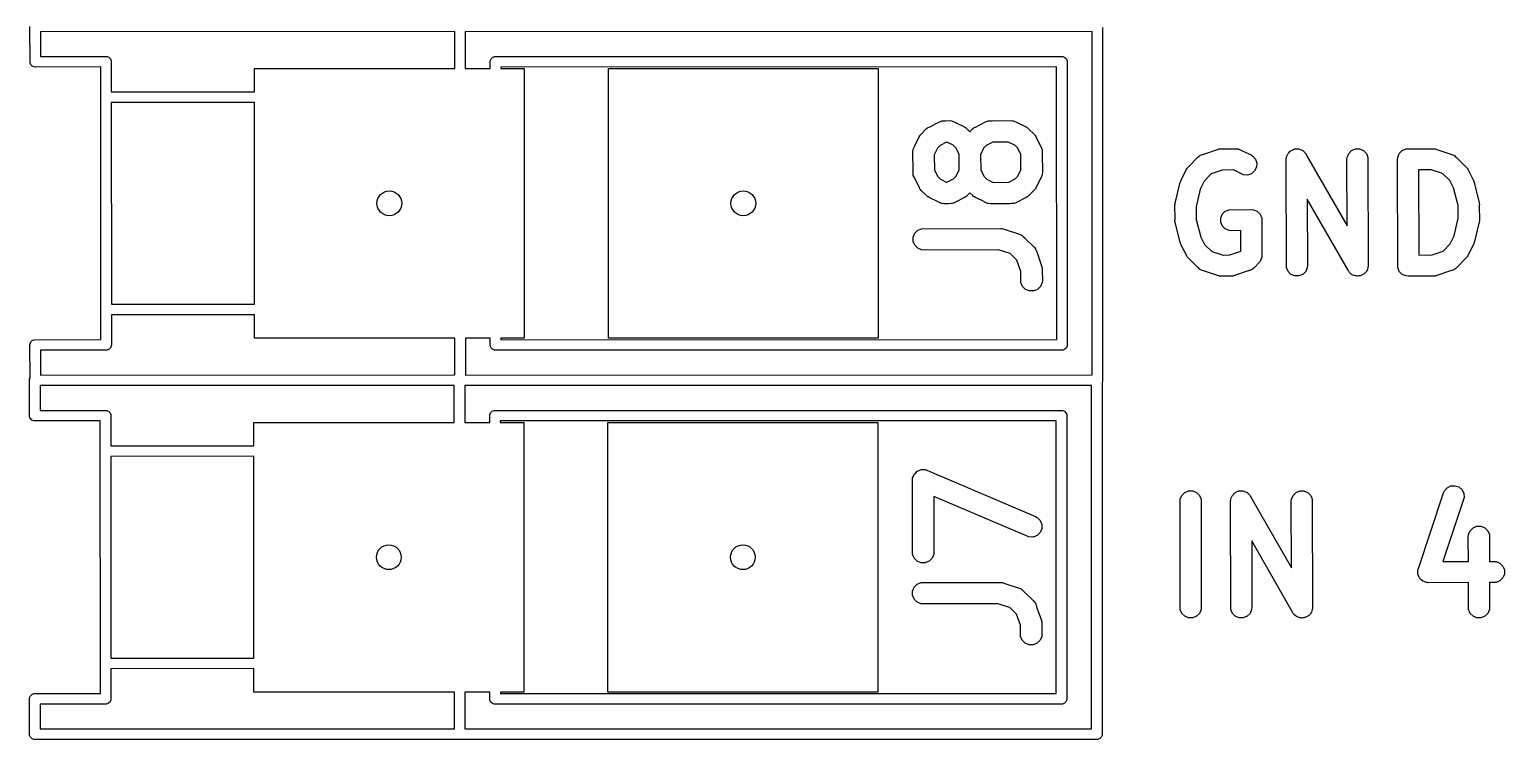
# Model space of a CAD drawing. Extents: x 3.97 to 5.71, y -4.69 to -2.99.
# Drawn here: x 3.966 to 4.786, y -4.235 to -3.84 of the extents above; entities that cross this region are included whole.
import ezdxf

# ---------------------------------------------------------------- set-up
doc = ezdxf.new("R2010")
doc.units = 0
doc.header["$MEASUREMENT"] = 0
doc.layers.add('BLACK', color=7, linetype='CONTINUOUS')

msp = doc.modelspace()

# ---------------------------------------------------------------- linework, layer by layer
at = {"layer": 'BLACK', "linetype": 'CONTINUOUS'}
for p, q in [((3.96651, -3.85899), (3.96645, -3.83872)), ((4.20267, -3.84162), (3.97231, -3.84168)), ((3.97231, -3.84168), (3.97235, -3.85551)), ((4.20268, -3.86215), (4.20267, -3.84162)), ((4.55701, -3.84162), (4.20852, -3.84168)), ((4.20852, -3.84168), (4.20853, -3.86215)), ((4.55706, -4.03262), (4.55701, -3.84162)), ((4.56285, -3.8393), (4.56291, -4.03558)), ((3.96695, -3.86005), (3.96651, -3.85899)), ((3.96777, -3.86086), (3.96695, -3.86005)), ((3.96883, -3.86131), (3.96777, -3.86086)), ((3.96941, -3.86136), (3.96883, -3.86131)), ((4.00582, -3.86131), (3.96941, -3.86136)), ((3.97235, -3.85551), (4.00878, -3.85546)), ((4.00588, -4.01294), (4.00582, -3.86131)), ((4.00878, -3.85546), (4.00935, -3.85551)), ((4.00935, -3.85551), (4.01042, -3.85595)), ((4.01042, -3.85595), (4.01123, -3.85677)), ((4.01123, -3.85677), (4.01167, -3.85783)), ((4.01167, -3.85783), (4.01168, -3.8752)), ((4.09126, -3.87516), (4.09126, -3.86215)), ((4.09126, -3.86215), (4.20268, -3.86215)), ((4.20853, -3.86215), (4.22236, -3.86215)), ((4.22236, -3.85841), (4.22242, -3.85783)), ((4.22236, -3.86215), (4.22236, -3.85841)), ((4.22242, -3.85783), (4.22286, -3.85677)), ((4.22286, -3.85677), (4.22367, -3.85595)), ((4.22367, -3.85595), (4.22474, -3.85551)), ((4.22474, -3.85551), (4.54028, -3.85546)), ((4.53732, -3.86131), (4.22821, -3.86136)), ((4.22821, -3.86136), (4.22821, -3.86215)), ((4.22821, -3.86215), (4.24126, -3.86215)), ((4.24126, -3.86215), (4.24126, -4.01215)), ((4.28811, -4.01215), (4.28811, -3.86215)), ((4.28811, -3.86215), (4.43811, -3.86215)), ((4.43811, -3.86215), (4.43811, -4.01215)), ((4.53738, -4.01294), (4.53732, -3.86131)), ((4.54028, -3.85546), (4.54085, -3.85551)), ((4.54085, -3.85551), (4.54192, -3.85595)), ((4.54192, -3.85595), (4.54273, -3.85677)), ((4.54273, -3.85677), (4.54317, -3.85783)), ((4.54317, -3.85783), (4.54323, -4.01589)), ((4.01168, -3.8752), (4.09126, -3.87516)), ((4.09126, -3.88101), (4.01168, -3.88105)), ((4.01168, -3.88105), (4.01172, -3.99331)), ((4.09126, -3.99327), (4.09126, -3.88101)), ((4.46486, -3.89576), (4.46532, -3.89539)), ((4.46532, -3.89539), (4.46543, -3.89527)), ((4.46543, -3.89527), (4.46554, -3.89521)), ((4.46554, -3.89521), (4.46577, -3.89502)), ((4.46577, -3.89502), (4.46643, -3.89474)), ((4.46643, -3.89474), (4.47213, -3.89178)), ((4.47213, -3.89178), (4.47323, -3.89136)), ((4.47323, -3.89136), (4.47345, -3.89135)), ((4.47345, -3.89135), (4.47365, -3.89126)), ((4.47365, -3.89126), (4.47526, -3.89122)), ((4.47526, -3.89122), (4.47557, -3.8912)), ((4.47557, -3.8912), (4.4756, -3.89121)), ((4.4756, -3.89121), (4.47768, -3.89115)), ((4.47768, -3.89115), (4.47885, -3.89126)), ((4.47885, -3.89126), (4.47904, -3.89135)), ((4.47904, -3.89135), (4.47926, -3.89136)), ((4.47926, -3.89136), (4.48036, -3.89189)), ((4.48036, -3.89189), (4.48101, -3.89216)), ((4.48101, -3.89216), (4.48109, -3.89224)), ((4.48109, -3.89224), (4.48607, -3.89464)), ((4.48607, -3.89464), (4.48658, -3.89496)), ((4.48658, -3.89496), (4.48672, -3.89502)), ((4.48672, -3.89502), (4.48682, -3.89511)), ((4.48682, -3.89511), (4.48707, -3.89527)), ((4.48707, -3.89527), (4.48748, -3.89575)), ((4.49058, -3.89576), (4.49104, -3.89539)), ((4.49104, -3.89539), (4.49114, -3.89527)), ((4.49114, -3.89527), (4.49125, -3.89521)), ((4.49125, -3.89521), (4.49148, -3.89502)), ((4.49148, -3.89502), (4.49215, -3.89474)), ((4.49215, -3.89474), (4.49785, -3.89178)), ((4.49785, -3.89178), (4.49895, -3.89136)), ((4.49895, -3.89136), (4.49916, -3.89135)), ((4.49916, -3.89135), (4.49936, -3.89126)), ((4.49936, -3.89126), (4.50047, -3.89125)), ((4.50047, -3.89125), (4.50128, -3.8912)), ((4.50128, -3.8912), (4.50143, -3.89125)), ((4.50143, -3.89125), (4.51196, -3.89115)), ((4.51196, -3.89115), (4.51313, -3.89126)), ((4.51313, -3.89126), (4.51333, -3.89135)), ((4.51333, -3.89135), (4.51355, -3.89136)), ((4.51355, -3.89136), (4.51465, -3.89189)), ((4.51465, -3.89189), (4.51529, -3.89216)), ((4.51529, -3.89216), (4.51538, -3.89224)), ((4.51538, -3.89224), (4.52036, -3.89464)), ((4.52036, -3.89464), (4.52086, -3.89496)), ((4.52086, -3.89496), (4.52101, -3.89502)), ((4.52101, -3.89502), (4.5211, -3.89511)), ((4.5211, -3.89511), (4.52135, -3.89527)), ((4.52135, -3.89527), (4.52177, -3.89575)), ((4.45848, -3.90516), (4.46088, -3.90018)), ((4.46088, -3.90018), (4.4612, -3.89968)), ((4.4612, -3.89968), (4.46126, -3.89953)), ((4.46126, -3.89953), (4.46135, -3.89943)), ((4.46135, -3.89943), (4.46151, -3.89919)), ((4.46151, -3.89919), (4.46199, -3.89877)), ((4.46199, -3.89877), (4.46486, -3.89576)), ((4.47614, -3.90311), (4.4725, -3.905)), ((4.47622, -3.90311), (4.47614, -3.90311)), ((4.47971, -3.90478), (4.47622, -3.90311)), ((4.48748, -3.89575), (4.48911, -3.8973)), ((4.48911, -3.8973), (4.49058, -3.89576)), ((4.50181, -3.90314), (4.49822, -3.905)), ((4.51041, -3.90306), (4.50181, -3.90314)), ((4.51399, -3.90478), (4.51041, -3.90306)), ((4.52177, -3.89575), (4.52477, -3.89862)), ((4.52477, -3.89862), (4.52515, -3.89908)), ((4.52515, -3.89908), (4.52527, -3.89919)), ((4.52527, -3.89919), (4.52533, -3.8993)), ((4.52533, -3.8993), (4.52552, -3.89953)), ((4.52552, -3.89953), (4.5258, -3.90019)), ((4.5258, -3.90019), (4.52876, -3.90589)), ((4.45739, -3.90858), (4.4575, -3.90741)), ((4.45749, -3.91911), (4.45739, -3.90858)), ((4.4575, -3.90741), (4.45759, -3.90721)), ((4.45759, -3.90721), (4.4576, -3.90699)), ((4.4576, -3.90699), (4.45813, -3.90589)), ((4.45813, -3.90589), (4.4584, -3.90524)), ((4.4584, -3.90524), (4.45848, -3.90516)), ((4.47102, -3.90655), (4.4693, -3.91013)), ((4.4693, -3.91013), (4.46938, -3.91873)), ((4.4725, -3.905), (4.47102, -3.90655)), ((4.48125, -3.90626), (4.47971, -3.90478)), ((4.48312, -3.90985), (4.48125, -3.90626)), ((4.48319, -3.91845), (4.48312, -3.90985)), ((4.49674, -3.90655), (4.49501, -3.91013)), ((4.49501, -3.91013), (4.49509, -3.91873)), ((4.49822, -3.905), (4.49674, -3.90655)), ((4.51554, -3.90626), (4.51399, -3.90478)), ((4.5174, -3.90985), (4.51554, -3.90626)), ((4.51748, -3.91845), (4.5174, -3.90985)), ((4.52876, -3.90589), (4.52918, -3.90699)), ((4.52918, -3.90699), (4.52919, -3.90721)), ((4.52919, -3.90721), (4.52927, -3.90741)), ((4.52927, -3.90741), (4.52928, -3.90851)), ((4.52928, -3.90851), (4.52934, -3.90933)), ((4.52934, -3.90933), (4.52929, -3.90948)), ((4.52929, -3.90948), (4.52939, -3.92001)), ((4.61054, -3.91705), (4.61609, -3.91136)), ((4.61609, -3.91136), (4.61699, -3.91063)), ((4.61699, -3.91063), (4.61718, -3.91055)), ((4.61718, -3.91055), (4.61734, -3.91041)), ((4.61734, -3.91041), (4.61841, -3.91004)), ((4.61841, -3.91004), (4.61912, -3.90975)), ((4.61912, -3.90975), (4.61926, -3.90975)), ((4.61926, -3.90975), (4.62684, -3.90712)), ((4.62684, -3.90712), (4.62741, -3.90699)), ((4.62741, -3.90699), (4.62755, -3.90693)), ((4.62755, -3.90693), (4.62768, -3.90693)), ((4.62768, -3.90693), (4.62797, -3.90687)), ((4.62797, -3.90687), (4.62872, -3.90692)), ((4.62872, -3.90692), (4.63714, -3.90682)), ((4.63714, -3.90682), (4.63829, -3.90693)), ((4.63829, -3.90693), (4.63849, -3.90702)), ((4.63849, -3.90702), (4.6387, -3.90703)), ((4.6387, -3.90703), (4.63979, -3.90755)), ((4.63979, -3.90755), (4.64042, -3.90782)), ((4.64042, -3.90782), (4.6405, -3.9079)), ((4.6405, -3.9079), (4.64541, -3.91026)), ((4.64541, -3.91026), (4.64639, -3.91087)), ((4.64639, -3.91087), (4.6479, -3.91261)), ((4.66504, -3.91216), (4.66509, -3.91157)), ((4.66509, -3.91157), (4.66539, -3.91085)), ((4.66539, -3.91085), (4.6656, -3.91009)), ((4.6656, -3.91009), (4.66583, -3.90979)), ((4.66583, -3.90979), (4.66598, -3.90945)), ((4.66598, -3.90945), (4.66653, -3.90889)), ((4.66653, -3.90889), (4.66701, -3.90827)), ((4.66701, -3.90827), (4.66734, -3.90808)), ((4.66734, -3.90808), (4.66761, -3.90782)), ((4.66761, -3.90782), (4.66833, -3.90752)), ((4.66833, -3.90752), (4.66901, -3.90713)), ((4.66901, -3.90713), (4.66939, -3.90708)), ((4.66939, -3.90708), (4.66973, -3.90693)), ((4.66973, -3.90693), (4.67052, -3.90693)), ((4.67052, -3.90693), (4.6713, -3.90684)), ((4.6713, -3.90684), (4.67166, -3.90693)), ((4.67166, -3.90693), (4.67204, -3.90693)), ((4.67204, -3.90693), (4.67276, -3.90723)), ((4.67276, -3.90723), (4.67352, -3.90744)), ((4.67352, -3.90744), (4.67382, -3.90767)), ((4.67382, -3.90767), (4.67417, -3.90782)), ((4.67417, -3.90782), (4.67472, -3.90837)), ((4.67472, -3.90837), (4.67534, -3.90885)), ((4.67534, -3.90885), (4.67553, -3.90918)), ((4.67553, -3.90918), (4.6758, -3.90945)), ((4.6758, -3.90945), (4.67609, -3.91015)), ((4.67609, -3.91015), (4.6988, -3.94974)), ((4.69873, -3.91273), (4.69884, -3.91157)), ((4.69884, -3.91157), (4.69972, -3.90945)), ((4.69972, -3.90945), (4.70135, -3.90782)), ((4.70135, -3.90782), (4.70348, -3.90693)), ((4.70348, -3.90693), (4.70578, -3.90693)), ((4.70578, -3.90693), (4.70791, -3.90782)), ((4.70791, -3.90782), (4.70954, -3.90945)), ((4.70954, -3.90945), (4.71042, -3.91157)), ((4.71042, -3.91157), (4.71054, -3.97178)), ((4.72685, -3.91273), (4.72696, -3.91157)), ((4.72696, -3.91157), (4.72784, -3.90945)), ((4.72784, -3.90945), (4.72947, -3.90782)), ((4.72947, -3.90782), (4.7316, -3.90693)), ((4.7316, -3.90693), (4.74681, -3.90682)), ((4.74681, -3.90682), (4.7474, -3.90688)), ((4.7474, -3.90688), (4.74755, -3.90687)), ((4.74755, -3.90687), (4.74767, -3.90691)), ((4.74767, -3.90691), (4.74797, -3.90693)), ((4.74797, -3.90693), (4.74867, -3.90722)), ((4.74867, -3.90722), (4.75712, -3.90994)), ((4.75712, -3.90994), (4.75818, -3.91041)), ((4.75818, -3.91041), (4.75834, -3.91055)), ((4.75834, -3.91055), (4.75853, -3.91063)), ((4.75853, -3.91063), (4.75935, -3.91143)), ((4.75935, -3.91143), (4.75992, -3.91192)), ((4.75992, -3.91192), (4.75998, -3.91204)), ((4.75998, -3.91204), (4.76505, -3.91699)), ((4.45744, -3.91926), (4.45749, -3.91911)), ((4.45749, -3.92007), (4.45744, -3.91926)), ((4.4575, -3.92118), (4.45749, -3.92007)), ((4.46938, -3.91873), (4.47124, -3.92232)), ((4.48147, -3.92204), (4.48319, -3.91845)), ((4.49509, -3.91873), (4.49696, -3.92232)), ((4.51576, -3.92204), (4.51748, -3.91845)), ((4.52939, -3.92001), (4.52927, -3.92118)), ((4.6068, -3.92385), (4.60936, -3.91852)), ((4.60936, -3.91852), (4.60967, -3.91803)), ((4.60967, -3.91803), (4.60973, -3.91788)), ((4.60973, -3.91788), (4.60982, -3.91779)), ((4.60982, -3.91779), (4.60998, -3.91754)), ((4.60998, -3.91754), (4.61054, -3.91705)), ((4.62941, -3.91862), (4.62331, -3.92073)), ((4.63563, -3.91855), (4.62941, -3.91862)), ((4.6412, -3.92123), (4.63563, -3.91855)), ((4.64743, -3.91916), (4.64569, -3.92067)), ((4.64846, -3.9171), (4.64743, -3.91916)), ((4.6479, -3.91261), (4.64862, -3.9148)), ((4.64862, -3.9148), (4.64846, -3.9171)), ((4.66498, -3.91273), (4.66501, -3.91243)), ((4.66509, -3.97293), (4.66498, -3.91273)), ((4.665, -3.91231), (4.66504, -3.91216)), ((4.66501, -3.91243), (4.665, -3.91231)), ((4.6988, -3.94974), (4.69873, -3.91273)), ((4.72696, -3.97293), (4.72685, -3.91273)), ((4.74559, -3.91854), (4.73856, -3.91859)), ((4.73856, -3.91859), (4.73865, -3.96594)), ((4.75196, -3.92058), (4.74559, -3.91854)), ((4.76505, -3.91699), (4.76542, -3.91744)), ((4.76542, -3.91744), (4.76554, -3.91754)), ((4.76554, -3.91754), (4.7656, -3.91765)), ((4.7656, -3.91765), (4.76579, -3.91788)), ((4.76579, -3.91788), (4.76606, -3.91853)), ((4.76606, -3.91853), (4.76897, -3.92415)), ((4.45759, -3.92138), (4.4575, -3.92118)), ((4.4576, -3.92159), (4.45759, -3.92138)), ((4.45802, -3.92269), (4.4576, -3.92159)), ((4.46098, -3.92839), (4.45802, -3.92269)), ((4.46126, -3.92905), (4.46098, -3.92839)), ((4.47124, -3.92232), (4.47279, -3.9238)), ((4.47279, -3.9238), (4.47627, -3.92548)), ((4.47627, -3.92548), (4.47635, -3.92547)), ((4.47635, -3.92547), (4.47999, -3.92358)), ((4.47999, -3.92358), (4.48147, -3.92204)), ((4.49696, -3.92232), (4.4985, -3.9238)), ((4.4985, -3.9238), (4.50209, -3.92553)), ((4.50209, -3.92553), (4.51069, -3.92545)), ((4.51069, -3.92545), (4.51428, -3.92358)), ((4.51428, -3.92358), (4.51576, -3.92204)), ((4.5259, -3.9284), (4.52558, -3.92891)), ((4.5283, -3.92342), (4.5259, -3.9284)), ((4.52838, -3.92334), (4.5283, -3.92342)), ((4.52865, -3.9227), (4.52838, -3.92334)), ((4.52918, -3.92159), (4.52865, -3.9227)), ((4.52919, -3.92138), (4.52918, -3.92159)), ((4.52927, -3.92118), (4.52919, -3.92138)), ((4.60347, -3.9363), (4.6061, -3.92535)), ((4.6061, -3.92535), (4.60613, -3.92527)), ((4.60613, -3.92527), (4.60614, -3.92523)), ((4.60614, -3.92523), (4.60618, -3.92513)), ((4.60618, -3.92513), (4.60649, -3.92426)), ((4.60649, -3.92426), (4.6068, -3.92385)), ((4.61933, -3.92481), (4.61721, -3.92922)), ((4.62331, -3.92073), (4.61933, -3.92481)), ((4.6435, -3.9214), (4.6412, -3.92123)), ((4.64569, -3.92067), (4.6435, -3.9214)), ((4.75593, -3.92445), (4.75196, -3.92058)), ((4.75803, -3.9285), (4.75593, -3.92445)), ((4.7606, -3.93839), (4.75803, -3.9285)), ((4.76897, -3.92415), (4.769, -3.92423)), ((4.769, -3.92423), (4.76903, -3.92426)), ((4.76903, -3.92426), (4.76905, -3.92436)), ((4.76905, -3.92436), (4.76938, -3.92523)), ((4.76938, -3.92523), (4.76942, -3.92579)), ((4.76942, -3.92579), (4.77223, -3.9366)), ((4.46145, -3.92929), (4.46126, -3.92905)), ((4.46151, -3.9294), (4.46145, -3.92929)), ((4.46163, -3.9295), (4.46151, -3.9294)), ((4.462, -3.92996), (4.46163, -3.9295)), ((4.46501, -3.93284), (4.462, -3.92996)), ((4.46543, -3.93332), (4.46501, -3.93284)), ((4.46567, -3.93347), (4.46543, -3.93332)), ((4.46577, -3.93357), (4.46567, -3.93347)), ((4.46592, -3.93363), (4.46577, -3.93357)), ((4.46642, -3.93394), (4.46592, -3.93363)), ((4.4714, -3.93634), (4.46642, -3.93394)), ((4.47148, -3.93642), (4.4714, -3.93634)), ((4.47213, -3.93669), (4.47148, -3.93642)), ((4.47323, -3.93722), (4.47213, -3.93669)), ((4.48606, -3.93384), (4.48036, -3.9368)), ((4.48672, -3.93357), (4.48606, -3.93384)), ((4.48695, -3.93338), (4.48672, -3.93357)), ((4.48707, -3.93332), (4.48695, -3.93338)), ((4.48717, -3.9332), (4.48707, -3.93332)), ((4.48763, -3.93282), (4.48717, -3.9332)), ((4.4891, -3.93129), (4.48763, -3.93282)), ((4.49072, -3.93284), (4.4891, -3.93129)), ((4.49114, -3.93332), (4.49072, -3.93284)), ((4.49139, -3.93347), (4.49114, -3.93332)), ((4.49148, -3.93357), (4.49139, -3.93347)), ((4.49163, -3.93363), (4.49148, -3.93357)), ((4.49213, -3.93394), (4.49163, -3.93363)), ((4.49712, -3.93634), (4.49213, -3.93394)), ((4.4972, -3.93642), (4.49712, -3.93634)), ((4.49784, -3.93669), (4.4972, -3.93642)), ((4.49895, -3.93722), (4.49784, -3.93669)), ((4.52035, -3.93384), (4.51464, -3.9368)), ((4.52101, -3.93357), (4.52035, -3.93384)), ((4.52124, -3.93338), (4.52101, -3.93357)), ((4.52135, -3.93332), (4.52124, -3.93338)), ((4.52146, -3.9332), (4.52135, -3.93332)), ((4.52192, -3.93282), (4.52146, -3.9332)), ((4.52479, -3.92981), (4.52192, -3.93282)), ((4.52527, -3.9294), (4.52479, -3.92981)), ((4.52543, -3.92915), (4.52527, -3.9294)), ((4.52552, -3.92905), (4.52543, -3.92915)), ((4.52558, -3.92891), (4.52552, -3.92905)), ((4.60323, -3.93688), (4.60347, -3.9363)), ((4.61721, -3.92922), (4.61484, -3.9391)), ((4.69943, -3.97435), (4.67672, -3.93477)), ((4.67672, -3.93477), (4.67679, -3.97178)), ((4.77223, -3.9366), (4.77226, -3.9368)), ((4.47345, -3.93724), (4.47323, -3.93722)), ((4.47365, -3.93732), (4.47345, -3.93724)), ((4.47482, -3.93744), (4.47365, -3.93732)), ((4.47689, -3.93738), (4.47482, -3.93744)), ((4.47692, -3.93739), (4.47689, -3.93738)), ((4.47724, -3.93737), (4.47692, -3.93739)), ((4.47885, -3.93732), (4.47724, -3.93737)), ((4.47904, -3.93724), (4.47885, -3.93732)), ((4.47926, -3.93722), (4.47904, -3.93724)), ((4.48036, -3.9368), (4.47926, -3.93722)), ((4.49916, -3.93724), (4.49895, -3.93722)), ((4.49936, -3.93732), (4.49916, -3.93724)), ((4.50053, -3.93744), (4.49936, -3.93732)), ((4.51106, -3.93734), (4.50053, -3.93744)), ((4.51121, -3.93739), (4.51106, -3.93734)), ((4.51203, -3.93733), (4.51121, -3.93739)), ((4.51313, -3.93732), (4.51203, -3.93733)), ((4.51333, -3.93724), (4.51313, -3.93732)), ((4.51355, -3.93722), (4.51333, -3.93724)), ((4.51464, -3.9368), (4.51355, -3.93722)), ((4.60311, -3.93804), (4.60313, -3.93783)), ((4.60321, -3.94616), (4.60311, -3.93804)), ((4.60312, -3.93775), (4.60316, -3.9376)), ((4.60313, -3.93783), (4.60312, -3.93775)), ((4.60316, -3.9376), (4.60323, -3.93688)), ((4.61484, -3.9391), (4.61492, -3.94611)), ((4.62854, -3.94532), (4.62942, -3.94319)), ((4.62942, -3.94319), (4.63105, -3.94156)), ((4.63105, -3.94156), (4.63318, -3.94068)), ((4.63318, -3.94068), (4.64558, -3.94057)), ((4.64558, -3.94057), (4.64673, -3.94068)), ((4.64673, -3.94068), (4.64886, -3.94156)), ((4.64886, -3.94156), (4.65049, -3.94319)), ((4.65049, -3.94319), (4.65137, -3.94532)), ((4.76068, -3.94541), (4.7606, -3.93839)), ((4.77226, -3.9368), (4.77229, -3.93688)), ((4.77229, -3.93688), (4.77229, -3.93704)), ((4.77229, -3.93704), (4.7724, -3.93775)), ((4.7724, -3.93775), (4.77231, -3.93835)), ((4.77231, -3.93835), (4.7724, -3.94647)), ((4.4584, -3.95382), (4.46006, -3.95216)), ((4.46006, -3.95216), (4.46222, -3.95126)), ((4.46222, -3.95126), (4.50625, -3.95115)), ((4.50625, -3.95115), (4.50684, -3.95121)), ((4.50684, -3.95121), (4.507, -3.9512)), ((4.507, -3.9512), (4.50712, -3.95124)), ((4.50712, -3.95124), (4.50742, -3.95126)), ((4.50742, -3.95126), (4.50813, -3.95156)), ((4.50813, -3.95156), (4.51672, -3.95431)), ((4.60312, -3.94676), (4.60321, -3.94616)), ((4.60323, -3.94747), (4.60312, -3.94676)), ((4.60323, -3.94762), (4.60323, -3.94747)), ((4.60326, -3.9477), (4.60323, -3.94762)), ((4.60329, -3.9479), (4.60326, -3.9477)), ((4.6061, -3.95872), (4.60329, -3.9479)), ((4.61492, -3.94611), (4.61749, -3.95601)), ((4.62854, -3.94762), (4.62854, -3.94532)), ((4.62942, -3.94975), (4.62854, -3.94762)), ((4.63105, -3.95138), (4.62942, -3.94975)), ((4.63318, -3.95226), (4.63105, -3.95138)), ((4.63433, -3.95238), (4.63318, -3.95226)), ((4.6397, -3.95233), (4.63433, -3.95238)), ((4.63977, -3.96369), (4.6397, -3.95233)), ((4.65137, -3.94532), (4.65148, -3.96616)), ((4.7583, -3.95529), (4.76068, -3.94541)), ((4.77205, -3.94821), (4.76942, -3.95915)), ((4.77229, -3.94762), (4.77205, -3.94821)), ((4.77236, -3.94691), (4.77229, -3.94762)), ((4.7724, -3.94676), (4.77236, -3.94691)), ((4.7724, -3.94647), (4.77238, -3.94667)), ((4.77238, -3.94667), (4.7724, -3.94676)), ((4.4575, -3.95598), (4.4584, -3.95382)), ((4.4575, -3.95832), (4.4575, -3.95598)), ((4.4584, -3.96048), (4.4575, -3.95832)), ((4.46006, -3.96214), (4.4584, -3.96048)), ((4.51672, -3.95431), (4.51779, -3.95479)), ((4.51779, -3.95479), (4.51795, -3.95494)), ((4.51795, -3.95494), (4.51815, -3.95502)), ((4.51815, -3.95502), (4.51899, -3.95583)), ((4.51899, -3.95583), (4.51956, -3.95633)), ((4.51956, -3.95633), (4.51962, -3.95645)), ((4.51962, -3.95645), (4.52477, -3.96148)), ((4.60614, -3.95928), (4.6061, -3.95872)), ((4.60647, -3.96014), (4.60614, -3.95928)), ((4.60649, -3.96024), (4.60647, -3.96014)), ((4.60652, -3.96028), (4.60649, -3.96024)), ((4.60655, -3.96036), (4.60652, -3.96028)), ((4.60946, -3.96597), (4.60655, -3.96036)), ((4.61749, -3.95601), (4.61959, -3.96006)), ((4.61959, -3.96006), (4.62356, -3.96393)), ((4.75221, -3.96377), (4.75618, -3.9597)), ((4.75618, -3.9597), (4.7583, -3.95529)), ((4.76872, -3.96065), (4.76616, -3.96599)), ((4.76903, -3.96024), (4.76872, -3.96065)), ((4.76934, -3.95938), (4.76903, -3.96024)), ((4.76938, -3.95928), (4.76934, -3.95938)), ((4.76939, -3.95924), (4.76938, -3.95928)), ((4.76942, -3.95915), (4.76939, -3.95924)), ((4.46222, -3.96303), (4.46006, -3.96214)), ((4.46339, -3.96315), (4.46222, -3.96303)), ((4.50497, -3.96304), (4.46339, -3.96315)), ((4.51148, -3.96513), (4.50497, -3.96304)), ((4.51525, -3.96881), (4.51148, -3.96513)), ((4.5174, -3.97502), (4.51525, -3.96881)), ((4.52477, -3.96148), (4.52552, -3.96239)), ((4.52552, -3.96239), (4.5256, -3.96259)), ((4.5256, -3.96259), (4.52574, -3.96275)), ((4.52574, -3.96275), (4.52612, -3.96383)), ((4.52612, -3.96383), (4.52642, -3.96455)), ((4.52642, -3.96455), (4.52642, -3.96469)), ((4.52642, -3.96469), (4.52908, -3.9724)), ((4.60973, -3.96663), (4.60946, -3.96597)), ((4.60992, -3.96685), (4.60973, -3.96663)), ((4.60998, -3.96697), (4.60992, -3.96685)), ((4.6101, -3.96707), (4.60998, -3.96697)), ((4.61047, -3.96752), (4.6101, -3.96707)), ((4.61554, -3.97247), (4.61047, -3.96752)), ((4.62356, -3.96393), (4.62986, -3.96595)), ((4.62986, -3.96595), (4.63361, -3.96589)), ((4.63361, -3.96589), (4.63967, -3.96379)), ((4.63967, -3.96379), (4.63977, -3.96369)), ((4.65049, -3.96944), (4.64694, -3.97314)), ((4.65128, -3.96752), (4.65049, -3.96944)), ((4.65137, -3.96731), (4.65128, -3.96752)), ((4.65148, -3.96616), (4.65137, -3.96731)), ((4.73865, -3.96594), (4.74611, -3.96588)), ((4.74611, -3.96588), (4.75221, -3.96377)), ((4.76498, -3.96745), (4.75943, -3.97314)), ((4.76554, -3.96697), (4.76498, -3.96745)), ((4.7657, -3.96672), (4.76554, -3.96697)), ((4.76579, -3.96663), (4.7657, -3.96672)), ((4.76584, -3.96648), (4.76579, -3.96663)), ((4.76616, -3.96599), (4.76584, -3.96648)), ((4.5175, -3.98118), (4.5174, -3.97502)), ((4.52908, -3.9724), (4.52921, -3.97298)), ((4.52921, -3.97298), (4.52927, -3.97312)), ((4.52927, -3.97312), (4.52928, -3.97325)), ((4.52928, -3.97325), (4.52934, -3.97354)), ((4.52934, -3.97354), (4.52929, -3.97424)), ((4.52929, -3.97424), (4.52939, -3.98001)), ((4.6156, -3.97259), (4.61554, -3.97247)), ((4.61616, -3.97308), (4.6156, -3.97259)), ((4.61699, -3.97388), (4.61616, -3.97308)), ((4.61718, -3.97396), (4.61699, -3.97388)), ((4.61734, -3.9741), (4.61718, -3.97396)), ((4.6184, -3.97457), (4.61734, -3.9741)), ((4.62685, -3.97728), (4.6184, -3.97457)), ((4.62755, -3.97757), (4.62685, -3.97728)), ((4.62785, -3.9776), (4.62755, -3.97757)), ((4.62797, -3.97764), (4.62785, -3.9776)), ((4.62812, -3.97763), (4.62797, -3.97764)), ((4.6287, -3.97769), (4.62812, -3.97763)), ((4.63438, -3.97759), (4.6287, -3.97769)), ((4.63507, -3.97764), (4.63438, -3.97759)), ((4.63535, -3.97758), (4.63507, -3.97764)), ((4.63548, -3.97757), (4.63535, -3.97758)), ((4.63562, -3.97751), (4.63548, -3.97757)), ((4.6362, -3.97738), (4.63562, -3.97751)), ((4.64378, -3.97476), (4.6362, -3.97738)), ((4.64392, -3.97476), (4.64378, -3.97476)), ((4.64463, -3.97447), (4.64392, -3.97476)), ((4.64569, -3.9741), (4.64463, -3.97447)), ((4.64585, -3.97396), (4.64569, -3.9741)), ((4.64605, -3.97388), (4.64585, -3.97396)), ((4.64694, -3.97314), (4.64605, -3.97388)), ((4.66598, -3.97506), (4.66509, -3.97293)), ((4.66761, -3.97669), (4.66598, -3.97506)), ((4.66973, -3.97757), (4.66761, -3.97669)), ((4.67204, -3.97757), (4.66973, -3.97757)), ((4.67417, -3.97669), (4.67204, -3.97757)), ((4.6758, -3.97506), (4.67417, -3.97669)), ((4.67668, -3.97293), (4.6758, -3.97506)), ((4.67679, -3.97178), (4.67668, -3.97293)), ((4.69972, -3.97506), (4.69943, -3.97435)), ((4.69999, -3.97533), (4.69972, -3.97506)), ((4.70017, -3.97566), (4.69999, -3.97533)), ((4.7008, -3.97614), (4.70017, -3.97566)), ((4.70135, -3.97669), (4.7008, -3.97614)), ((4.7017, -3.97684), (4.70135, -3.97669)), ((4.702, -3.97707), (4.7017, -3.97684)), ((4.70275, -3.97727), (4.702, -3.97707)), ((4.70348, -3.97757), (4.70275, -3.97727)), ((4.70386, -3.97757), (4.70348, -3.97757)), ((4.70422, -3.97767), (4.70386, -3.97757)), ((4.705, -3.97757), (4.70422, -3.97767)), ((4.70578, -3.97757), (4.705, -3.97757)), ((4.70613, -3.97743), (4.70578, -3.97757)), ((4.70651, -3.97738), (4.70613, -3.97743)), ((4.70719, -3.97699), (4.70651, -3.97738)), ((4.70791, -3.97669), (4.70719, -3.97699)), ((4.70818, -3.97643), (4.70791, -3.97669)), ((4.70851, -3.97624), (4.70818, -3.97643)), ((4.70899, -3.97562), (4.70851, -3.97624)), ((4.70954, -3.97506), (4.70899, -3.97562)), ((4.70969, -3.97471), (4.70954, -3.97506)), ((4.70992, -3.97442), (4.70969, -3.97471)), ((4.71012, -3.97366), (4.70992, -3.97442)), ((4.71042, -3.97293), (4.71012, -3.97366)), ((4.71048, -3.97234), (4.71042, -3.97293)), ((4.71052, -3.97219), (4.71048, -3.97234)), ((4.71054, -3.97178), (4.71051, -3.97208)), ((4.71051, -3.97208), (4.71052, -3.97219)), ((4.72784, -3.97506), (4.72696, -3.97293)), ((4.72947, -3.97669), (4.72784, -3.97506)), ((4.7316, -3.97757), (4.72947, -3.97669)), ((4.73275, -3.97769), (4.7316, -3.97757)), ((4.74674, -3.97758), (4.73275, -3.97769)), ((4.74755, -3.97764), (4.74674, -3.97758)), ((4.74784, -3.97757), (4.74755, -3.97764)), ((4.74797, -3.97757), (4.74784, -3.97757)), ((4.74811, -3.97751), (4.74797, -3.97757)), ((4.74868, -3.97738), (4.74811, -3.97751)), ((4.75626, -3.97476), (4.74868, -3.97738)), ((4.7564, -3.97476), (4.75626, -3.97476)), ((4.75711, -3.97447), (4.7564, -3.97476)), ((4.75818, -3.9741), (4.75711, -3.97447)), ((4.75834, -3.97396), (4.75818, -3.9741)), ((4.75853, -3.97388), (4.75834, -3.97396)), ((4.75943, -3.97314), (4.75853, -3.97388)), ((4.5184, -3.98334), (4.5175, -3.98118)), ((4.52006, -3.985), (4.5184, -3.98334)), ((4.52222, -3.98589), (4.52006, -3.985)), ((4.52456, -3.98589), (4.52222, -3.98589)), ((4.52672, -3.985), (4.52456, -3.98589)), ((4.52838, -3.98334), (4.52672, -3.985)), ((4.52927, -3.98118), (4.52838, -3.98334)), ((4.52939, -3.98001), (4.52927, -3.98118)), ((4.01172, -3.99331), (4.09126, -3.99327)), ((4.09126, -3.99912), (4.01172, -3.99916)), ((4.01172, -3.99916), (4.01173, -4.01589)), ((4.09126, -4.01215), (4.09126, -3.99912)), ((3.96645, -4.01589), (3.96651, -4.01531)), ((3.9665, -4.03439), (3.96645, -4.01589)), ((3.96651, -4.01531), (3.96695, -4.01425)), ((3.96695, -4.01425), (3.96777, -4.01343)), ((3.96777, -4.01343), (3.96883, -4.01299)), ((3.96883, -4.01299), (4.00588, -4.01294)), ((4.01042, -4.01834), (4.00935, -4.01879)), ((4.01123, -4.01753), (4.01042, -4.01834)), ((4.01167, -4.01647), (4.01123, -4.01753)), ((4.01173, -4.01589), (4.01167, -4.01647)), ((4.20272, -4.01215), (4.09126, -4.01215)), ((4.20273, -4.03262), (4.20272, -4.01215)), ((4.22242, -4.01215), (4.20857, -4.01215)), ((4.20857, -4.01215), (4.20858, -4.03268)), ((4.22242, -4.01647), (4.22242, -4.01215)), ((4.22286, -4.01753), (4.22242, -4.01647)), ((4.22367, -4.01834), (4.22286, -4.01753)), ((4.22474, -4.01879), (4.22367, -4.01834)), ((4.24126, -4.01215), (4.22827, -4.01215)), ((4.22827, -4.01215), (4.22827, -4.01299)), ((4.22827, -4.01299), (4.53738, -4.01294)), ((4.43811, -4.01215), (4.28811, -4.01215)), ((4.54192, -4.01834), (4.54085, -4.01879)), ((4.54273, -4.01753), (4.54192, -4.01834)), ((4.54317, -4.01647), (4.54273, -4.01753)), ((4.54323, -4.01589), (4.54317, -4.01647)), ((4.00935, -4.01879), (3.97231, -4.01884)), ((3.97231, -4.01884), (3.97235, -4.03268)), ((4.22532, -4.01884), (4.22474, -4.01879)), ((4.54085, -4.01879), (4.22532, -4.01884)), ((3.9662, -4.03557), (3.96625, -4.035)), ((3.96625, -4.035), (3.9665, -4.03439)), ((3.97235, -4.03268), (4.20273, -4.03262)), ((4.20858, -4.03268), (4.55706, -4.03262)), ((3.96625, -4.05584), (3.9662, -4.03557)), ((4.20242, -4.03847), (3.97206, -4.03853)), ((3.97206, -4.03853), (3.97209, -4.05236)), ((4.20242, -4.059), (4.20242, -4.03847)), ((4.55675, -4.03847), (4.20827, -4.03853)), ((4.20827, -4.03853), (4.20827, -4.059)), ((4.5568, -4.22947), (4.55675, -4.03847)), ((4.56285, -4.03615), (4.5626, -4.03677)), ((4.5626, -4.03677), (4.56265, -4.23243)), ((4.56291, -4.03558), (4.56285, -4.03615)), ((3.96669, -4.0569), (3.96625, -4.05584)), ((3.96751, -4.05771), (3.96669, -4.0569)), ((3.96857, -4.05816), (3.96751, -4.05771)), ((3.96915, -4.05821), (3.96857, -4.05816)), ((4.00557, -4.05816), (3.96915, -4.05821)), ((3.97209, -4.05236), (4.00852, -4.05231)), ((4.00562, -4.20979), (4.00557, -4.05816)), ((4.00852, -4.05231), (4.0091, -4.05236)), ((4.0091, -4.05236), (4.01016, -4.0528)), ((4.01016, -4.0528), (4.01097, -4.05362)), ((4.01097, -4.05362), (4.01142, -4.05468)), ((4.01142, -4.05468), (4.01142, -4.07205)), ((4.091, -4.07201), (4.091, -4.059)), ((4.091, -4.059), (4.20242, -4.059)), ((4.20827, -4.059), (4.22211, -4.059)), ((4.22211, -4.05526), (4.22216, -4.05468)), ((4.22211, -4.059), (4.22211, -4.05526)), ((4.22216, -4.05468), (4.2226, -4.05362)), ((4.2226, -4.05362), (4.22342, -4.0528)), ((4.22342, -4.0528), (4.22448, -4.05236)), ((4.22448, -4.05236), (4.54002, -4.05231)), ((4.53707, -4.05816), (4.22796, -4.05821)), ((4.22796, -4.05821), (4.22796, -4.059)), ((4.22796, -4.059), (4.241, -4.059)), ((4.241, -4.059), (4.241, -4.209)), ((4.28785, -4.209), (4.28785, -4.059)), ((4.28785, -4.059), (4.43785, -4.059)), ((4.43785, -4.059), (4.43785, -4.209)), ((4.53712, -4.20979), (4.53707, -4.05816)), ((4.54002, -4.05231), (4.5406, -4.05236)), ((4.5406, -4.05236), (4.54166, -4.0528)), ((4.54166, -4.0528), (4.54247, -4.05362)), ((4.54247, -4.05362), (4.54292, -4.05468)), ((4.54292, -4.05468), (4.54297, -4.21274)), ((4.01142, -4.07205), (4.091, -4.07201)), ((4.091, -4.07786), (4.01142, -4.0779)), ((4.01142, -4.0779), (4.01146, -4.19016)), ((4.091, -4.19012), (4.091, -4.07786)), ((4.45713, -4.09114), (4.45725, -4.08997)), ((4.45725, -4.13231), (4.45713, -4.09114)), ((4.45725, -4.08997), (4.45726, -4.08994)), ((4.45726, -4.0899), (4.45771, -4.08886)), ((4.45726, -4.08994), (4.45726, -4.0899)), ((4.45771, -4.08886), (4.45814, -4.08781)), ((4.45814, -4.08781), (4.45817, -4.08778)), ((4.45817, -4.08778), (4.45819, -4.08775)), ((4.45819, -4.08775), (4.459, -4.08696)), ((4.459, -4.08696), (4.4598, -4.08615)), ((4.4598, -4.08615), (4.45983, -4.08614)), ((4.45983, -4.08614), (4.45986, -4.08611)), ((4.45986, -4.08611), (4.46091, -4.08569)), ((4.46091, -4.08569), (4.46196, -4.08526)), ((4.46196, -4.08526), (4.462, -4.08526)), ((4.462, -4.08526), (4.46203, -4.08524)), ((4.46203, -4.08524), (4.46317, -4.08526)), ((4.46317, -4.08526), (4.4643, -4.08526)), ((4.4643, -4.08526), (4.46434, -4.08527)), ((4.46434, -4.08527), (4.46438, -4.08527)), ((4.46438, -4.08527), (4.46559, -4.08579)), ((4.46559, -4.08579), (4.46647, -4.08615)), ((4.46647, -4.08615), (4.46649, -4.08617)), ((4.46649, -4.08617), (4.5255, -4.11134)), ((4.52189, -4.12273), (4.46905, -4.10019)), ((4.46905, -4.10019), (4.46913, -4.13114)), ((4.60604, -4.10172), (4.60692, -4.0996)), ((4.60692, -4.0996), (4.60855, -4.09797)), ((4.60855, -4.09797), (4.61068, -4.09708)), ((4.61068, -4.09708), (4.61298, -4.09708)), ((4.61298, -4.09708), (4.61511, -4.09797)), ((4.61511, -4.09797), (4.61674, -4.0996)), ((4.61674, -4.0996), (4.61762, -4.10172)), ((4.63446, -4.101), (4.63467, -4.10024)), ((4.63467, -4.10024), (4.6349, -4.09994)), ((4.6349, -4.09994), (4.63504, -4.0996)), ((4.63504, -4.0996), (4.6356, -4.09904)), ((4.6356, -4.09904), (4.63608, -4.09842)), ((4.63608, -4.09842), (4.63641, -4.09823)), ((4.63641, -4.09823), (4.63667, -4.09797)), ((4.63667, -4.09797), (4.6374, -4.09767)), ((4.6374, -4.09767), (4.63808, -4.09728)), ((4.63808, -4.09728), (4.63845, -4.09723)), ((4.63845, -4.09723), (4.6388, -4.09708)), ((4.6388, -4.09708), (4.63959, -4.09708)), ((4.63959, -4.09708), (4.64037, -4.09699)), ((4.64037, -4.09699), (4.64073, -4.09708)), ((4.64073, -4.09708), (4.6411, -4.09708)), ((4.6411, -4.09708), (4.64183, -4.09739)), ((4.64183, -4.09739), (4.64259, -4.09759)), ((4.64259, -4.09759), (4.64289, -4.09782)), ((4.64289, -4.09782), (4.64323, -4.09797)), ((4.64323, -4.09797), (4.64379, -4.09852)), ((4.64379, -4.09852), (4.64441, -4.099)), ((4.64441, -4.099), (4.6446, -4.09933)), ((4.6446, -4.09933), (4.64486, -4.0996)), ((4.64486, -4.0996), (4.64516, -4.1003)), ((4.64516, -4.1003), (4.66786, -4.13989)), ((4.66791, -4.10172), (4.66879, -4.0996)), ((4.66879, -4.0996), (4.67042, -4.09797)), ((4.67042, -4.09797), (4.67255, -4.09708)), ((4.67255, -4.09708), (4.67485, -4.09708)), ((4.67485, -4.09708), (4.67698, -4.09797)), ((4.67698, -4.09797), (4.67861, -4.0996)), ((4.67861, -4.0996), (4.67949, -4.10172)), ((4.73855, -4.14026), (4.75246, -4.0982)), ((4.75246, -4.0982), (4.75293, -4.09714)), ((4.75293, -4.09714), (4.75444, -4.0954)), ((4.75444, -4.0954), (4.7565, -4.09437)), ((4.7565, -4.09437), (4.7588, -4.09421)), ((4.7588, -4.09421), (4.76099, -4.09493)), ((4.76099, -4.09493), (4.76273, -4.09644)), ((4.76273, -4.09644), (4.76376, -4.09851)), ((4.76376, -4.09851), (4.76392, -4.1008)), ((4.60593, -4.10288), (4.60604, -4.10172)), ((4.60604, -4.16308), (4.60593, -4.10288)), ((4.61762, -4.10172), (4.61774, -4.16193)), ((4.63405, -4.10288), (4.63408, -4.10258)), ((4.63416, -4.16308), (4.63405, -4.10288)), ((4.63406, -4.10246), (4.6341, -4.10231)), ((4.63408, -4.10258), (4.63406, -4.10246)), ((4.6341, -4.10231), (4.63416, -4.10172)), ((4.63416, -4.10172), (4.63446, -4.101)), ((4.66779, -4.10288), (4.66791, -4.10172)), ((4.66786, -4.13989), (4.66779, -4.10288)), ((4.67949, -4.10172), (4.6796, -4.16193)), ((4.76392, -4.1008), (4.75215, -4.13643)), ((4.5255, -4.11134), (4.52653, -4.11191)), ((4.52653, -4.11191), (4.52816, -4.11358)), ((4.52816, -4.11358), (4.52903, -4.11576)), ((4.52903, -4.11576), (4.529, -4.1181)), ((4.76884, -4.11765), (4.77097, -4.11677)), ((4.77097, -4.11677), (4.77328, -4.11677)), ((4.77328, -4.11677), (4.7754, -4.11765)), ((4.52423, -4.12276), (4.52189, -4.12273)), ((4.52641, -4.12189), (4.52423, -4.12276)), ((4.52808, -4.12025), (4.52641, -4.12189)), ((4.529, -4.1181), (4.52808, -4.12025)), ((4.6685, -4.16451), (4.64579, -4.12492)), ((4.64579, -4.12492), (4.64586, -4.16193)), ((4.76622, -4.12256), (4.76633, -4.12141)), ((4.76626, -4.13638), (4.76622, -4.12256)), ((4.76633, -4.12141), (4.76721, -4.11928)), ((4.76721, -4.11928), (4.76884, -4.11765)), ((4.7754, -4.11765), (4.77703, -4.11928)), ((4.77703, -4.11928), (4.77792, -4.12141)), ((4.77792, -4.12141), (4.77796, -4.13635)), ((4.45814, -4.13448), (4.45725, -4.13231)), ((4.46902, -4.13231), (4.46812, -4.13448)), ((4.46913, -4.13114), (4.46902, -4.13231)), ((4.4598, -4.13613), (4.45814, -4.13448)), ((4.46196, -4.13703), (4.4598, -4.13613)), ((4.4643, -4.13703), (4.46196, -4.13703)), ((4.46647, -4.13613), (4.4643, -4.13703)), ((4.46812, -4.13448), (4.46647, -4.13613)), ((4.73814, -4.14151), (4.73821, -4.14131)), ((4.73821, -4.14245), (4.73814, -4.14151)), ((4.73821, -4.14109), (4.73855, -4.14026)), ((4.73821, -4.14131), (4.73821, -4.14109)), ((4.75215, -4.13643), (4.76626, -4.13638)), ((4.77796, -4.13635), (4.78056, -4.13634)), ((4.78056, -4.13634), (4.78171, -4.13646)), ((4.78171, -4.13646), (4.78384, -4.13734)), ((4.78384, -4.13734), (4.78547, -4.13897)), ((4.78547, -4.13897), (4.78635, -4.14109)), ((4.78635, -4.14109), (4.78635, -4.1434)), ((4.45814, -4.15067), (4.4598, -4.14901)), ((4.4598, -4.14901), (4.46196, -4.14812)), ((4.46196, -4.14812), (4.50599, -4.148)), ((4.50599, -4.148), (4.50658, -4.14806)), ((4.50658, -4.14806), (4.50674, -4.14805)), ((4.50674, -4.14805), (4.50686, -4.14809)), ((4.50686, -4.14809), (4.50716, -4.14812)), ((4.50716, -4.14812), (4.50787, -4.14841)), ((4.50787, -4.14841), (4.51646, -4.15117)), ((4.73821, -4.1434), (4.73821, -4.14245)), ((4.73829, -4.1436), (4.73821, -4.1434)), ((4.73831, -4.14381), (4.73829, -4.1436)), ((4.73873, -4.14465), (4.73831, -4.14381)), ((4.73909, -4.14553), (4.73873, -4.14465)), ((4.73924, -4.14568), (4.73909, -4.14553)), ((4.73934, -4.14587), (4.73924, -4.14568)), ((4.74005, -4.14649), (4.73934, -4.14587)), ((4.74072, -4.14716), (4.74005, -4.14649)), ((4.74092, -4.14724), (4.74072, -4.14716)), ((4.74108, -4.14738), (4.74092, -4.14724)), ((4.74198, -4.14768), (4.74108, -4.14738)), ((4.74285, -4.14804), (4.74198, -4.14768)), ((4.74315, -4.14807), (4.74285, -4.14804)), ((4.74326, -4.14811), (4.74315, -4.14807)), ((4.74342, -4.1481), (4.74326, -4.14811)), ((4.744, -4.14815), (4.74342, -4.1481)), ((4.76629, -4.14809), (4.744, -4.14815)), ((4.76633, -4.16308), (4.76629, -4.14809)), ((4.78171, -4.14804), (4.77799, -4.14805)), ((4.77799, -4.14805), (4.77803, -4.16193)), ((4.78384, -4.14716), (4.78171, -4.14804)), ((4.78547, -4.14553), (4.78384, -4.14716)), ((4.78635, -4.1434), (4.78547, -4.14553)), ((4.45725, -4.15283), (4.45814, -4.15067)), ((4.45725, -4.15517), (4.45725, -4.15283)), ((4.45814, -4.15733), (4.45725, -4.15517)), ((4.4598, -4.15899), (4.45814, -4.15733)), ((4.51646, -4.15117), (4.51753, -4.15164)), ((4.51753, -4.15164), (4.5177, -4.15179)), ((4.5177, -4.15179), (4.5179, -4.15187)), ((4.5179, -4.15187), (4.51873, -4.15268)), ((4.51873, -4.15268), (4.5193, -4.15318)), ((4.5193, -4.15318), (4.51936, -4.1533)), ((4.51936, -4.1533), (4.52452, -4.15833)), ((4.46196, -4.15988), (4.4598, -4.15899)), ((4.46313, -4.16), (4.46196, -4.15988)), ((4.50471, -4.15989), (4.46313, -4.16)), ((4.51122, -4.16198), (4.50471, -4.15989)), ((4.515, -4.16566), (4.51122, -4.16198)), ((4.51715, -4.17187), (4.515, -4.16566)), ((4.52452, -4.15833), (4.52526, -4.15924)), ((4.52526, -4.15924), (4.52535, -4.15944)), ((4.52535, -4.15944), (4.52549, -4.1596)), ((4.52549, -4.1596), (4.52586, -4.16068)), ((4.52586, -4.16068), (4.52616, -4.1614)), ((4.52616, -4.1614), (4.52616, -4.16154)), ((4.52616, -4.16154), (4.52883, -4.16925)), ((4.60692, -4.16521), (4.60604, -4.16308)), ((4.60855, -4.16684), (4.60692, -4.16521)), ((4.61674, -4.16521), (4.61511, -4.16684)), ((4.61762, -4.16308), (4.61674, -4.16521)), ((4.61774, -4.16193), (4.61762, -4.16308)), ((4.63504, -4.16521), (4.63416, -4.16308)), ((4.63667, -4.16684), (4.63504, -4.16521)), ((4.64486, -4.16521), (4.64323, -4.16684)), ((4.64574, -4.16308), (4.64486, -4.16521)), ((4.64586, -4.16193), (4.64574, -4.16308)), ((4.66879, -4.16521), (4.6685, -4.16451)), ((4.66905, -4.16548), (4.66879, -4.16521)), ((4.66924, -4.16581), (4.66905, -4.16548)), ((4.66986, -4.16629), (4.66924, -4.16581)), ((4.67042, -4.16684), (4.66986, -4.16629)), ((4.67805, -4.16577), (4.67757, -4.16639)), ((4.67861, -4.16521), (4.67805, -4.16577)), ((4.67875, -4.16487), (4.67861, -4.16521)), ((4.67898, -4.16457), (4.67875, -4.16487)), ((4.67919, -4.16381), (4.67898, -4.16457)), ((4.67949, -4.16308), (4.67919, -4.16381)), ((4.67955, -4.1625), (4.67949, -4.16308)), ((4.67959, -4.16234), (4.67955, -4.1625)), ((4.6796, -4.16193), (4.67957, -4.16223)), ((4.67957, -4.16223), (4.67959, -4.16234)), ((4.76721, -4.16521), (4.76633, -4.16308)), ((4.76884, -4.16684), (4.76721, -4.16521)), ((4.77703, -4.16521), (4.7754, -4.16684)), ((4.77792, -4.16308), (4.77703, -4.16521)), ((4.77803, -4.16193), (4.77792, -4.16308)), ((4.51725, -4.17803), (4.51715, -4.17187)), ((4.52883, -4.16925), (4.52896, -4.16983)), ((4.52896, -4.16983), (4.52902, -4.16997)), ((4.52902, -4.16997), (4.52902, -4.1701)), ((4.52902, -4.1701), (4.52909, -4.17039)), ((4.52909, -4.17039), (4.52904, -4.17109)), ((4.52904, -4.17109), (4.52913, -4.17686)), ((4.61068, -4.16772), (4.60855, -4.16684)), ((4.61298, -4.16772), (4.61068, -4.16772)), ((4.61511, -4.16684), (4.61298, -4.16772)), ((4.6388, -4.16772), (4.63667, -4.16684)), ((4.6411, -4.16772), (4.6388, -4.16772)), ((4.64323, -4.16684), (4.6411, -4.16772)), ((4.67077, -4.16699), (4.67042, -4.16684)), ((4.67106, -4.16722), (4.67077, -4.16699)), ((4.67182, -4.16742), (4.67106, -4.16722)), ((4.67255, -4.16772), (4.67182, -4.16742)), ((4.67292, -4.16772), (4.67255, -4.16772)), ((4.67329, -4.16782), (4.67292, -4.16772)), ((4.67407, -4.16772), (4.67329, -4.16782)), ((4.67485, -4.16772), (4.67407, -4.16772)), ((4.6752, -4.16758), (4.67485, -4.16772)), ((4.67557, -4.16753), (4.6752, -4.16758)), ((4.67625, -4.16714), (4.67557, -4.16753)), ((4.67698, -4.16684), (4.67625, -4.16714)), ((4.67725, -4.16658), (4.67698, -4.16684)), ((4.67757, -4.16639), (4.67725, -4.16658)), ((4.77097, -4.16772), (4.76884, -4.16684)), ((4.77328, -4.16772), (4.77097, -4.16772)), ((4.7754, -4.16684), (4.77328, -4.16772)), ((4.51814, -4.18019), (4.51725, -4.17803)), ((4.5198, -4.18185), (4.51814, -4.18019)), ((4.52196, -4.18274), (4.5198, -4.18185)), ((4.5243, -4.18274), (4.52196, -4.18274)), ((4.52647, -4.18185), (4.5243, -4.18274)), ((4.52812, -4.18019), (4.52647, -4.18185)), ((4.52902, -4.17803), (4.52812, -4.18019)), ((4.52913, -4.17686), (4.52902, -4.17803)), ((4.01146, -4.19016), (4.091, -4.19012)), ((4.091, -4.19597), (4.01147, -4.19601)), ((4.01147, -4.19601), (4.01147, -4.21274)), ((4.091, -4.209), (4.091, -4.19597)), ((3.9662, -4.21274), (3.96625, -4.21216)), ((3.96625, -4.233), (3.9662, -4.21274)), ((3.96625, -4.21216), (3.96669, -4.2111)), ((3.96669, -4.2111), (3.96751, -4.21029)), ((3.96751, -4.21029), (3.96857, -4.20984)), ((3.96857, -4.20984), (4.00562, -4.20979)), ((4.01016, -4.2152), (4.0091, -4.21564)), ((4.01097, -4.21438), (4.01016, -4.2152)), ((4.01142, -4.21332), (4.01097, -4.21438)), ((4.01147, -4.21274), (4.01142, -4.21332)), ((4.20247, -4.209), (4.091, -4.209)), ((4.20247, -4.22947), (4.20247, -4.209)), ((4.22216, -4.209), (4.20832, -4.209)), ((4.20832, -4.209), (4.20832, -4.22953)), ((4.22216, -4.21332), (4.22216, -4.209)), ((4.2226, -4.21438), (4.22216, -4.21332)), ((4.22342, -4.2152), (4.2226, -4.21438)), ((4.22448, -4.21564), (4.22342, -4.2152)), ((4.241, -4.209), (4.22801, -4.209)), ((4.22801, -4.209), (4.22801, -4.20984)), ((4.22801, -4.20984), (4.53712, -4.20979)), ((4.43785, -4.209), (4.28785, -4.209)), ((4.54166, -4.2152), (4.5406, -4.21564)), ((4.54247, -4.21438), (4.54166, -4.2152)), ((4.54292, -4.21332), (4.54247, -4.21438)), ((4.54297, -4.21274), (4.54292, -4.21332)), ((4.0091, -4.21564), (3.97206, -4.21569)), ((3.97206, -4.21569), (3.97209, -4.22953)), ((4.22506, -4.21569), (4.22448, -4.21564)), ((4.5406, -4.21564), (4.22506, -4.21569)), ((3.97209, -4.22953), (4.20247, -4.22947)), ((4.20832, -4.22953), (4.5568, -4.22947)), ((3.96669, -4.23407), (3.96625, -4.233)), ((3.96751, -4.23488), (3.96669, -4.23407)), ((3.96857, -4.23532), (3.96751, -4.23488)), ((3.96915, -4.23538), (3.96857, -4.23532)), ((4.20479, -4.23532), (3.96915, -4.23538)), ((4.20479, -4.23533), (4.20479, -4.23532)), ((4.20483, -4.23533), (4.20479, -4.23533)), ((4.20537, -4.23538), (4.20483, -4.23533)), ((4.55912, -4.23532), (4.20537, -4.23538)), ((4.55912, -4.23533), (4.55912, -4.23532)), ((4.56028, -4.23533), (4.55912, -4.23533)), ((4.56134, -4.23488), (4.56028, -4.23533)), ((4.56216, -4.23407), (4.56134, -4.23488)), ((4.5626, -4.23301), (4.56216, -4.23407)), ((4.56265, -4.23243), (4.5626, -4.23301))]:
    msp.add_line(p, q, dxfattribs=at)
at = {"layer": 'BLACK'}
for centre in [(4.16626, -3.93715), (4.36311, -3.93715), (4.166, -4.134), (4.36285, -4.134)]:
    msp.add_circle(centre, 0.00689, dxfattribs=at)

doc.saveas('drawing.dxf')
